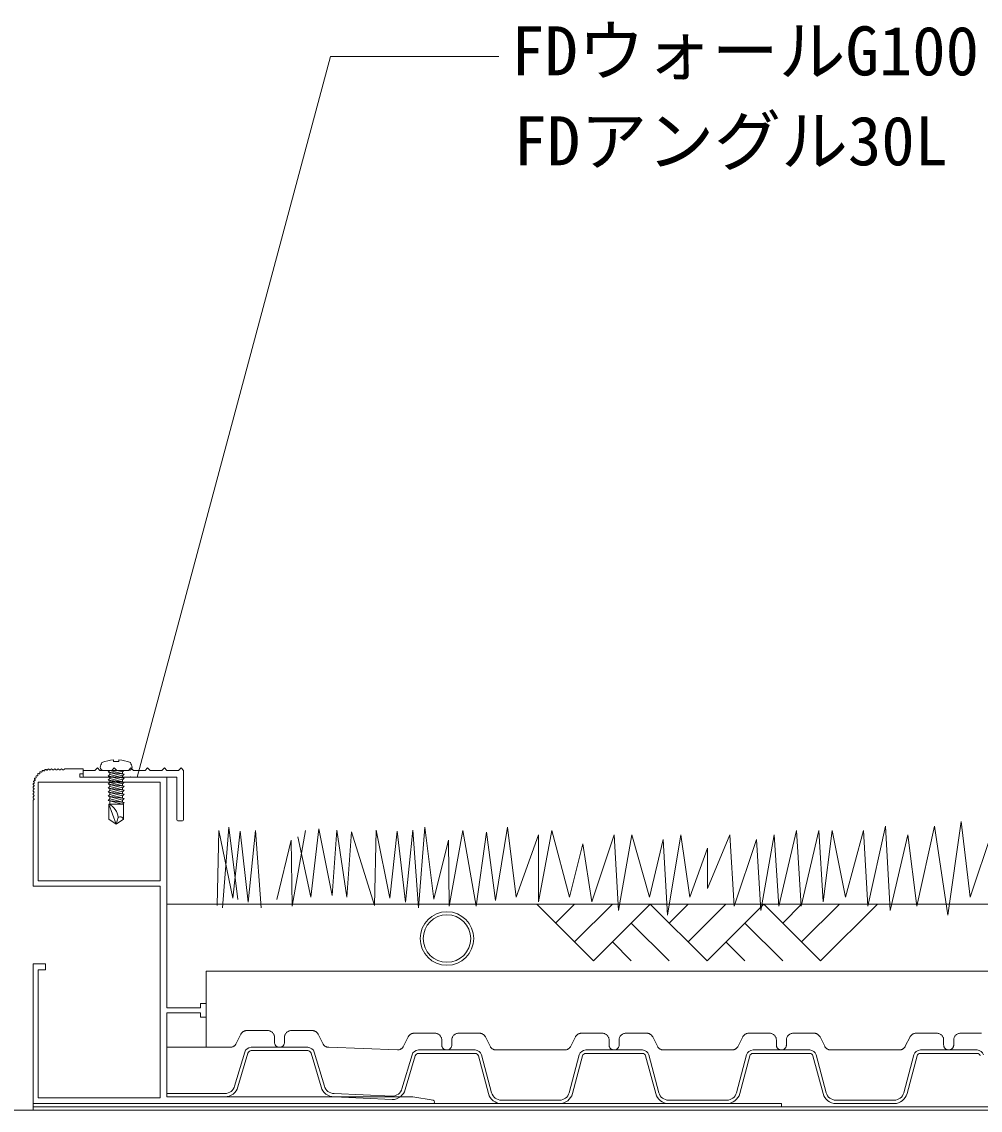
# Model space of a CAD drawing. Units: millimetres, scale not verified. Extents: x -1485 to 1485, y -1050 to 1050.
# Drawn here: x -428.4 to -141.9, y -221.1 to 104.2 of the extents above; entities that cross this region are included whole.
import ezdxf
from ezdxf.enums import TextEntityAlignment as Align

# ---------------------------------------------------------------- set-up
doc = ezdxf.new("R2010")
doc.units = ezdxf.units.MM
doc.header["$LTSCALE"] = 4
doc.linetypes.add('USER1', pattern=[19.05, 12.7, -6.35])
for name, color, linetype, lineweight in [('0-4_BOUSUI', 1, 'Continuous', 18), ('0-7_KANAMONO', 4, 'Continuous', 18), ('0-8_MOJI', 7, 'Continuous', 18), ('0-9_ecom', 7, 'Continuous', 18), ('0-A_GREEN', 3, 'Continuous', 18), ('0-B_FD-L', 4, 'Continuous', 18), ('0-D_00KANAMONO', 5, 'Continuous', 18)]:
    doc.layers.add(name, color=color, linetype=linetype, lineweight=lineweight)
doc.layers.add('0-C_255', color=7, linetype='Continuous')
doc.styles.add('ＭＳ ゴシック', font='')
doc.styles.get('ＭＳ ゴシック').set_extended_font_data('MS Gothic')

# ---------------------------------------------------------------- blocks, each defined once
blk = doc.blocks.new('1')
at = {"layer": '0-D_00KANAMONO'}
for p, q in [((754.099, 227.642), (753.971, 227.754)), ((754.488, 227.846), (754.406, 227.696)), ((754.926, 227.742), (754.819, 227.875)), ((755.452, 227.92), (755.211, 227.715)), ((755.952, 227.715), (755.711, 227.92)), ((756.452, 227.92), (756.211, 227.715)), ((756.952, 227.715), (756.711, 227.92)), ((757.452, 227.92), (757.211, 227.715)), ((757.952, 227.715), (757.711, 227.92)), ((758.452, 227.92), (758.211, 227.715)), ((758.952, 227.715), (758.711, 227.92)), ((759.452, 227.92), (759.211, 227.715)), ((750.542, 224.454), (750.381, 224.399)), ((750.56, 224.893), (750.648, 224.747)), ((750.869, 225.22), (750.701, 225.194)), ((750.963, 225.648), (751.025, 225.49)), ((751.324, 225.917), (751.154, 225.921)), ((751.491, 226.323), (751.524, 226.156)), ((751.893, 226.525), (751.726, 226.558)), ((752.129, 226.895), (752.132, 226.725)), ((752.559, 227.024), (752.401, 227.086)), ((752.855, 227.348), (752.829, 227.18)), ((753.302, 227.401), (753.157, 227.489)), ((753.65, 227.668), (753.595, 227.507)), ((750.334, 222.838), (750.129, 222.597)), ((750.129, 222.338), (750.334, 222.097)), ((750.334, 221.838), (750.129, 221.597)), ((750.129, 221.338), (750.334, 221.097)), ((750.174, 223.23), (750.307, 223.123)), ((750.353, 223.643), (750.203, 223.561)), ((750.295, 224.078), (750.407, 223.95)), ((750.334, 220.838), (750.129, 220.597)), ((750.129, 220.338), (750.334, 220.097)), ((750.334, 219.838), (750.129, 219.597)), ((750.129, 219.338), (750.334, 219.097)), ((750.334, 218.838), (750.129, 218.597)), ((750.082, 127.967), (869.582, 127.967))]:
    blk.add_line(p, q, dxfattribs=at)
for points in [[(869.663, 128.961), (863.582, 129.967), (790.082, 129.967), (790.082, 155.067), (800.082, 155.067), (800.082, 153.817), (801.782, 153.817), (801.782, 157.817), (800.082, 157.817), (800.082, 156.567), (790.082, 156.567), (790.082, 225.467), (764.082, 225.467), (764.082, 226.467), (765.082, 226.467), (765.082, 227.967), (759.582, 227.967)], [(750.082, 218.467), (750.082, 192.967), (788.082, 192.967), (788.082, 129.667), (751.582, 129.667), (751.582, 167.967), (753.782, 167.967), (753.782, 169.667), (750.082, 169.667), (750.082, 127.967)]]:
    blk.add_lwpolyline(points, dxfattribs=at)
blk.add_lwpolyline([(751.582, 223.967), (788.082, 223.967), (788.082, 194.467), (751.582, 194.467)], close=True, dxfattribs=at)
for centre, radius, start, end in [((753.839, 227.604), 0.2, 48.84705, 161.15295), ((754.231, 227.793), 0.2, 228.84705, 331.15295), ((754.663, 227.749), 0.2, 38.84705, 151.15295), ((755.082, 227.867), 0.2, 218.84705, 310.36125), ((755.582, 227.767), 0.2, 49.63875, 130.36125), ((756.082, 227.867), 0.2, 229.63875, 310.36125), ((756.582, 227.767), 0.2, 49.63875, 130.36125), ((757.082, 227.867), 0.2, 229.63875, 310.36125), ((757.582, 227.767), 0.2, 49.63875, 130.36125), ((758.082, 227.867), 0.2, 229.63875, 310.36125), ((758.582, 227.767), 0.2, 49.63875, 130.36125), ((759.082, 227.867), 0.2, 229.63875, 310.36125), ((759.582, 227.767), 0.2, 90, 130.36125), ((750.731, 224.996), 0.2, 98.84705, 211.15295), ((750.477, 224.643), 0.2, 288.84705, 31.15295), ((750.838, 225.417), 0.2, 278.84705, 21.15295), ((751.15, 225.721), 0.2, 88.84705, 201.15295), ((751.328, 226.117), 0.2, 268.84705, 11.15295), ((751.688, 226.362), 0.2, 78.84705, 191.15295), ((751.932, 226.721), 0.2, 258.84705, 1.15295), ((752.328, 226.899), 0.2, 68.84705, 181.15295), ((752.632, 227.211), 0.2, 248.84705, 351.15295), ((753.053, 227.318), 0.2, 58.84705, 171.15295), ((753.406, 227.572), 0.2, 238.84705, 341.15295), ((750.282, 222.467), 0.2, 139.63875, 220.36125), ((750.282, 221.467), 0.2, 139.63875, 220.36125), ((750.3, 223.386), 0.2, 118.84705, 231.15295), ((750.445, 224.21), 0.2, 108.84705, 221.15295), ((750.182, 222.967), 0.2, 319.63875, 51.15295), ((750.182, 221.967), 0.2, 319.63875, 40.36125), ((750.256, 223.818), 0.2, 298.84705, 41.15295), ((750.282, 220.467), 0.2, 139.63875, 220.36125), ((750.282, 219.467), 0.2, 139.63875, 220.36125), ((750.282, 218.467), 0.2, 139.63875, 180), ((750.182, 220.967), 0.2, 319.63875, 40.36125), ((750.182, 219.967), 0.2, 319.63875, 40.36125), ((750.182, 218.967), 0.2, 319.63875, 40.36125), ((869.582, 128.467), 0.5, 270, 80.60091)]:
    blk.add_arc(centre, radius, start, end, dxfattribs=at)

msp = doc.modelspace()

# ---------------------------------------------------------------- linework, layer by layer
at = {"layer": '0-4_BOUSUI'}
for p, q in [((688.695, -221.071), (-839.155, -221.071)), ((-425.005, -221.071), (-425.005, -220.071)), ((688.695, -220.071), (-425.005, -220.071))]:
    msp.add_line(p, q, dxfattribs=at)
msp.add_lwpolyline([(-425.005, -220.071), (-201.305, -220.071), (-201.305, -219.071), (-425.005, -219.071)], close=True, dxfattribs=at)
at = {"layer": '0-7_KANAMONO'}
for p, q in [((-410.005, -121.271), (-410.005, -119.571)), ((-396.411, -119.571), (-403.911, -119.571)), ((-402.561, -120.071), (-402.061, -119.571)), ((-398.261, -121.171), (-402.561, -120.071)), ((-397.761, -120.671), (-402.561, -120.071)), ((-397.761, -120.671), (-402.061, -119.571)), ((-402.061, -120.199), (-402.061, -120.771)), ((-398.261, -119.971), (-399.824, -119.571)), ((-398.261, -119.971), (-397.861, -119.571)), ((-398.261, -119.971), (-398.261, -120.543)), ((-402.561, -121.271), (-402.061, -120.771)), ((-397.761, -121.871), (-402.561, -121.271)), ((-398.261, -122.371), (-402.561, -121.271)), ((-402.561, -122.471), (-402.061, -121.971)), ((-397.761, -123.071), (-402.561, -122.471)), ((-398.261, -123.571), (-402.561, -122.471)), ((-402.561, -123.671), (-402.061, -123.171)), ((-397.761, -121.871), (-402.061, -120.771)), ((-402.061, -121.399), (-402.061, -121.971)), ((-397.761, -123.071), (-402.061, -121.971)), ((-402.061, -122.599), (-402.061, -123.171)), ((-397.761, -124.271), (-402.061, -123.171)), ((-398.261, -121.171), (-397.761, -120.671)), ((-398.261, -121.171), (-398.261, -121.743)), ((-398.261, -122.371), (-397.761, -121.871)), ((-398.261, -122.371), (-398.261, -122.943)), ((-398.261, -123.571), (-397.761, -123.071)), ((-398.261, -123.571), (-398.261, -124.143)), ((-397.761, -124.271), (-402.561, -123.671)), ((-398.261, -124.771), (-402.561, -123.671)), ((-402.561, -124.871), (-402.061, -124.371)), ((-397.761, -125.471), (-402.561, -124.871)), ((-398.261, -125.971), (-402.561, -124.871)), ((-402.561, -126.071), (-402.061, -125.571)), ((-397.761, -126.671), (-402.561, -126.071)), ((-398.261, -127.171), (-402.561, -126.071)), ((-402.561, -127.271), (-402.061, -126.771)), ((-402.061, -123.799), (-402.061, -124.371)), ((-397.761, -125.471), (-402.061, -124.371)), ((-402.061, -124.999), (-402.061, -125.571)), ((-397.761, -126.671), (-402.061, -125.571)), ((-402.061, -126.199), (-402.061, -126.771)), ((-397.761, -127.871), (-402.061, -126.771)), ((-398.261, -124.771), (-397.761, -124.271)), ((-398.261, -124.771), (-398.261, -125.343)), ((-398.261, -125.971), (-397.761, -125.471)), ((-398.261, -125.971), (-398.261, -126.543)), ((-398.261, -127.171), (-397.761, -126.671)), ((-397.761, -127.871), (-402.561, -127.271)), ((-398.261, -128.371), (-402.561, -127.271)), ((-402.561, -128.471), (-402.061, -127.971)), ((-397.761, -129.071), (-402.561, -128.471)), ((-398.261, -129.571), (-402.561, -128.471)), ((-400.161, -135.571), (-402.311, -129.571)), ((-402.311, -134.065), (-402.311, -129.571)), ((-402.311, -129.571), (-398.011, -129.571)), ((-402.061, -127.399), (-402.061, -127.971)), ((-397.761, -129.071), (-402.061, -127.971)), ((-402.061, -128.599), (-402.061, -129.571)), ((-398.261, -127.171), (-398.261, -127.743)), ((-398.261, -128.371), (-397.761, -127.871)), ((-398.261, -128.371), (-398.261, -128.943)), ((-398.261, -129.571), (-397.761, -129.071)), ((-398.011, -134.065), (-398.011, -129.571)), ((-400.161, -135.571), (-402.311, -134.065)), ((-400.161, -135.571), (-399.525, -133.565)), ((-400.161, -135.571), (-398.011, -134.065)), ((-380.305, -134.571), (-381.705, -134.571))]:
    msp.add_line(p, q, dxfattribs=at)
for points in [[(-400.911, -116.396), (-400.911, -116.896), (-399.411, -116.896), (-399.411, -116.396)], [(-410.005, -119.571), (-406.505, -119.571), (-405.755, -118.771), (-405.005, -119.571), (-401.505, -119.571), (-400.755, -118.771), (-400.005, -119.571), (-396.505, -119.571), (-395.755, -118.771), (-395.005, -119.571), (-391.505, -119.571), (-390.755, -118.771), (-390.005, -119.571), (-386.505, -119.571), (-385.755, -118.771), (-385.005, -119.571), (-381.505, -119.571), (-380.755, -118.771), (-380.005, -119.571), (-380.005, -134.271)], [(-382.005, -134.271), (-382.005, -121.571), (-395.591, -121.571), (-395.755, -121.421), (-395.9, -121.571), (-409.705, -121.571)]]:
    msp.add_lwpolyline(points, dxfattribs=at)
for centre, radius, start, end in [((-400.161, -127.667), 11.296, 93.80906, 112.10088), ((-400.161, -127.667), 11.296, 67.89912, 86.19515), ((-403.911, -118.571), 1, 180, 270), ((-400.251, -119.495), 4.75, 151.1191, 168.78043), ((-396.411, -118.571), 1, 270, 360), ((-400.07, -119.495), 4.75, 11.21957, 28.8809), ((-409.705, -121.271), 0.3, 180, 270), ((-404.855, -134.313), 5.381, 7.98368, 61.7858), ((-398.954, -134.38), 0.995, 18.41711, 125.05239), ((-381.705, -134.271), 0.3, 180, 270), ((-380.305, -134.271), 0.3, 270, 0)]:
    msp.add_arc(centre, radius, start, end, dxfattribs=at)
at = {"layer": '0-8_MOJI'}
for p, q in [((-393.853, -121.571), (-336.152, 93.769)), ((-336.152, 93.769), (-285.75, 93.769))]:
    msp.add_line(p, q, dxfattribs=at)
at = {"layer": '0-9_ecom'}
for p, q in [((688.695, -159.471), (-385.005, -159.471)), ((-274.487, -159.471), (-257.517, -176.441)), ((-263.174, -159.471), (-268.83, -165.128)), ((-251.86, -159.471), (-263.174, -170.785)), ((-240.546, -159.471), (-257.517, -176.441)), ((-240.546, -159.471), (-223.576, -176.441)), ((-229.233, -159.471), (-234.89, -165.128)), ((-217.919, -159.471), (-229.233, -170.785)), ((-206.605, -159.471), (-223.576, -176.441)), ((-206.605, -159.471), (-189.634, -176.441)), ((-195.291, -159.471), (-200.948, -165.128)), ((-183.978, -159.471), (-195.291, -170.785)), ((-172.664, -159.471), (-189.634, -176.441)), ((-246.203, -165.128), (-234.89, -176.441)), ((-212.262, -165.128), (-200.948, -176.441)), ((-251.86, -170.785), (-246.203, -176.441)), ((-217.918, -170.785), (-212.262, -176.441))]:
    msp.add_line(p, q, dxfattribs=at)
at = {"layer": '0-9_ecom', "color": 8}
for p, q in [((53.893, -179.471), (-373.305, -179.471)), ((-373.305, -179.471), (-373.305, -202.271))]:
    msp.add_line(p, q, dxfattribs=at)
at = {"layer": '0-9_ecom', "color": 4}
for radius in [8, 7.1]:
    msp.add_circle((-301.305, -169.771), radius, dxfattribs=at)
at = {"layer": '0-A_GREEN'}
for points in [[(-368.414, -160.619), (-366.527, -136.492), (-363.783, -158.051)], [(-345.883, -139.379), (-341.983, -157.416), (-339.545, -136.942), (-335.646, -156.928), (-334.183, -137.429), (-331.258, -157.416), (-329.796, -137.917), (-322.971, -159.853), (-322.484, -137.429), (-318.34, -157.66), (-316.147, -137.673), (-313.709, -158.878), (-311.515, -137.429), (-309.809, -160.584), (-307.922, -136.457), (-305.178, -158.016), (-300.866, -140.377), (-300.593, -160.099), (-296.601, -137.481), (-292.609, -160.099), (-289.499, -138.025), (-286.756, -158.407), (-283.228, -136.457), (-280.635, -157.438), (-273.982, -138.811), (-273.982, -158.769), (-269.99, -137.481), (-264.668, -157.438), (-260.677, -141.472), (-258.016, -158.769), (-251.363, -138.811), (-250.033, -161.43), (-246.041, -138.811), (-240.719, -157.438), (-236.727, -140.142), (-235.397, -162.76), (-231.405, -138.811), (-228.744, -157.438), (-223.422, -142.803), (-223.422, -154.777)], [(-223.422, -154.777), (-216.77, -138.811), (-215.439, -160.099), (-208.786, -140.142), (-207.456, -161.43), (-203.464, -138.811), (-202.134, -160.099), (-196.812, -137.481), (-195.481, -160.099), (-190.159, -137.481), (-188.829, -158.769), (-186.167, -137.481), (-182.176, -157.438), (-176.854, -137.481), (-175.523, -160.099), (-170.201, -136.15), (-168.871, -161.43), (-163.549, -138.811), (-160.888, -160.099), (-155.566, -136.15), (-151.574, -162.76), (-147.582, -134.819), (-144.921, -157.438), (-138.269, -137.481)], [(-369.963, -159.888), (-369.475, -137.464), (-365.332, -157.695), (-363.138, -137.708), (-360.701, -158.913), (-358.507, -137.464), (-356.801, -160.619)], [(-352.17, -158.051), (-347.858, -140.412), (-347.584, -160.135), (-343.592, -137.516)]]:
    msp.add_lwpolyline(points, dxfattribs=at)
at = {"layer": '0-B_FD-L', "linetype": 'USER1'}
for p, q in [((-364.31, -201.169), (-362.903, -198.372)), ((-361.116, -197.271), (-354.849, -197.271)), ((-347.849, -197.271), (-341.582, -197.271)), ((-339.795, -198.372), (-338.388, -201.169)), ((-311.116, -198.071), (-304.849, -198.071)), ((-297.849, -198.071), (-291.582, -198.071)), ((-261.116, -198.071), (-254.849, -198.071)), ((-247.849, -198.071), (-241.582, -198.071)), ((-211.116, -198.071), (-204.849, -198.071)), ((-197.849, -198.071), (-191.582, -198.071)), ((-161.116, -198.071), (-154.849, -198.071)), ((-147.849, -198.071), (-141.582, -198.071)), ((-352.849, -199.271), (-352.849, -200.771)), ((-349.849, -200.771), (-349.849, -199.271)), ((-314.31, -201.969), (-312.903, -199.172)), ((-302.849, -200.071), (-302.849, -201.571)), ((-299.849, -201.571), (-299.849, -200.071)), ((-289.795, -199.172), (-288.388, -201.969)), ((-264.31, -201.969), (-262.903, -199.172)), ((-252.849, -200.071), (-252.849, -201.571)), ((-249.849, -201.571), (-249.849, -200.071)), ((-239.795, -199.172), (-238.388, -201.969)), ((-214.31, -201.969), (-212.903, -199.172)), ((-202.849, -200.071), (-202.849, -201.571)), ((-199.849, -201.571), (-199.849, -200.071)), ((-189.795, -199.172), (-188.388, -201.969)), ((-164.31, -201.969), (-162.903, -199.172)), ((-152.849, -200.071), (-152.849, -201.571)), ((-149.849, -201.571), (-149.849, -200.071)), ((-385.005, -202.271), (-366.097, -202.271)), ((-336.602, -202.271), (-316.097, -203.071)), ((-286.602, -203.071), (-266.097, -203.071)), ((-236.602, -203.071), (-216.097, -203.071)), ((-186.602, -203.071), (-166.097, -203.071))]:
    msp.add_line(p, q, dxfattribs=at)
at = {"layer": '0-B_FD-L'}
for p, q in [((-364.755, -213.844), (-361.745, -203.756)), ((-360.779, -204.013), (-363.789, -214.102)), ((-359.813, -202.271), (-342.886, -202.271)), ((-342.886, -203.271), (-359.813, -203.271)), ((-338.909, -214.102), (-341.919, -204.013)), ((-340.953, -203.756), (-337.943, -213.844)), ((-314.755, -214.644), (-311.745, -204.556)), ((-310.779, -204.813), (-313.789, -214.902)), ((-309.813, -203.071), (-292.886, -203.071)), ((-292.886, -204.071), (-309.813, -204.071)), ((-288.909, -216.102), (-291.919, -204.813)), ((-290.953, -204.556), (-287.943, -215.844)), ((-264.755, -215.844), (-261.745, -204.556)), ((-260.779, -204.813), (-263.789, -216.102)), ((-259.813, -203.071), (-242.886, -203.071)), ((-242.886, -204.071), (-259.813, -204.071)), ((-238.909, -216.102), (-241.919, -204.813)), ((-240.953, -204.556), (-237.943, -215.844)), ((-214.755, -215.844), (-211.745, -204.556)), ((-210.779, -204.813), (-213.789, -216.102)), ((-209.813, -203.071), (-192.886, -203.071)), ((-192.886, -204.071), (-209.813, -204.071)), ((-188.909, -216.102), (-191.919, -204.813)), ((-190.953, -204.556), (-187.943, -215.844)), ((-164.755, -215.844), (-161.745, -204.556)), ((-160.779, -204.813), (-163.789, -216.102)), ((-159.813, -203.071), (-142.886, -203.071)), ((-142.886, -204.071), (-159.813, -204.071)), ((-385.005, -216.071), (-367.654, -216.071)), ((-367.654, -217.071), (-385.005, -217.071)), ((-335.044, -216.071), (-317.654, -216.871)), ((-317.654, -217.871), (-335.044, -217.071)), ((-285.044, -218.071), (-267.654, -218.071)), ((-267.654, -219.071), (-285.044, -219.071)), ((-235.044, -218.071), (-217.654, -218.071)), ((-217.654, -219.071), (-235.044, -219.071)), ((-185.044, -218.071), (-167.654, -218.071)), ((-167.654, -219.071), (-185.044, -219.071))]:
    msp.add_line(p, q, dxfattribs=at)
at = {"layer": '0-B_FD-L', "linetype": 'USER1'}
for centre, radius, start, end in [((-361.116, -199.271), 2, 90, 153.30018), ((-354.849, -199.271), 2, 360, 90), ((-347.849, -199.271), 2, 90, 180), ((-341.582, -199.271), 2, 26.69982, 90), ((-311.116, -200.071), 2, 90, 153.30018), ((-304.849, -200.071), 2, 0, 90), ((-297.849, -200.071), 2, 90, 180), ((-291.582, -200.071), 2, 26.69982, 90), ((-261.116, -200.071), 2, 90, 153.30018), ((-254.849, -200.071), 2, 0, 90), ((-247.849, -200.071), 2, 90, 180), ((-241.582, -200.071), 2, 26.69982, 90), ((-211.116, -200.071), 2, 90, 153.30018), ((-204.849, -200.071), 2, 0, 90), ((-197.849, -200.071), 2, 90, 180), ((-191.582, -200.071), 2, 26.69982, 90), ((-161.116, -200.071), 2, 90, 153.30018), ((-154.849, -200.071), 2, 0, 90), ((-147.849, -200.071), 2, 90, 180), ((-366.097, -200.271), 2, 270, 333.30018), ((-351.349, -200.771), 1.5, 180, 0), ((-336.602, -200.271), 2, 206.69982, 270), ((-301.349, -201.571), 1.5, 180, 0), ((-251.349, -201.571), 1.5, 180, 0), ((-201.349, -201.571), 1.5, 180, 0), ((-151.349, -201.571), 1.5, 180, 0), ((-316.097, -201.071), 2, 270, 333.30018), ((-286.602, -201.071), 2, 206.69982, 270), ((-266.097, -201.071), 2, 270, 333.30018), ((-236.602, -201.071), 2, 206.69982, 270), ((-216.097, -201.071), 2, 270, 333.30018), ((-186.602, -201.071), 2, 206.69982, 270), ((-166.097, -201.071), 2, 270, 333.30018)]:
    msp.add_arc(centre, radius, start, end, dxfattribs=at)
at = {"layer": '0-B_FD-L'}
for centre, radius, start, end in [((-359.813, -204.271), 2, 90, 165.06858), ((-359.813, -204.271), 1, 90, 165.06858), ((-342.886, -204.271), 2, 14.93142, 90), ((-342.886, -204.271), 1, 14.93142, 90), ((-309.813, -205.071), 2, 90, 165.06858), ((-309.813, -205.071), 1, 90, 165.06858), ((-292.886, -205.071), 2, 14.93142, 90), ((-292.886, -205.071), 1, 14.93142, 90), ((-259.813, -205.071), 2, 90, 165.06858), ((-259.813, -205.071), 1, 90, 165.06858), ((-242.886, -205.071), 2, 14.93142, 90), ((-242.886, -205.071), 1, 14.93142, 90), ((-209.813, -205.071), 2, 90, 165.06858), ((-209.813, -205.071), 1, 90, 165.06858), ((-192.886, -205.071), 2, 14.93142, 90), ((-192.886, -205.071), 1, 14.93142, 90), ((-159.813, -205.071), 2, 90, 165.06858), ((-159.813, -205.071), 1, 90, 165.06858), ((-142.886, -205.071), 2, 14.93142, 90), ((-142.886, -205.071), 1, 14.93142, 90), ((-367.654, -213.071), 3, 270, 345.06858), ((-367.654, -213.071), 4, 270, 345.06858), ((-335.044, -213.071), 4, 194.93142, 270), ((-335.044, -213.071), 3, 194.93142, 270), ((-317.654, -213.871), 3, 270, 345.06858), ((-317.654, -213.871), 4, 270, 345.06858), ((-285.044, -215.071), 4, 194.93142, 270), ((-285.044, -215.071), 3, 194.93142, 270), ((-267.654, -215.071), 3, 270, 345.06858), ((-267.654, -215.071), 4, 270, 345.06858), ((-235.044, -215.071), 4, 194.93142, 270), ((-235.044, -215.071), 3, 194.93142, 270), ((-217.654, -215.071), 3, 270, 345.06858), ((-217.654, -215.071), 4, 270, 345.06858), ((-185.044, -215.071), 4, 194.93142, 270), ((-185.044, -215.071), 3, 194.93142, 270), ((-167.654, -215.071), 3, 270, 345.06858), ((-167.654, -215.071), 4, 270, 345.06858)]:
    msp.add_arc(centre, radius, start, end, dxfattribs=at)

# ---------------------------------------------------------------- block references
at = {"layer": '0-C_255'}
msp.add_blockref('1', (-1175.086, -347.038), dxfattribs=at)

# ---------------------------------------------------------------- texts
at = {"layer": '0-8_MOJI', "style": 'ＭＳ ゴシック'}
for s, p in [('FDウォールG100', (-282.12, 83.769)), ('FDアングル30L', (-281.394, 56.881))]:
    msp.add_text(s, height=14.66, dxfattribs=at).set_placement(p, align=Align.BOTTOM_LEFT)

doc.saveas('drawing.dxf')
